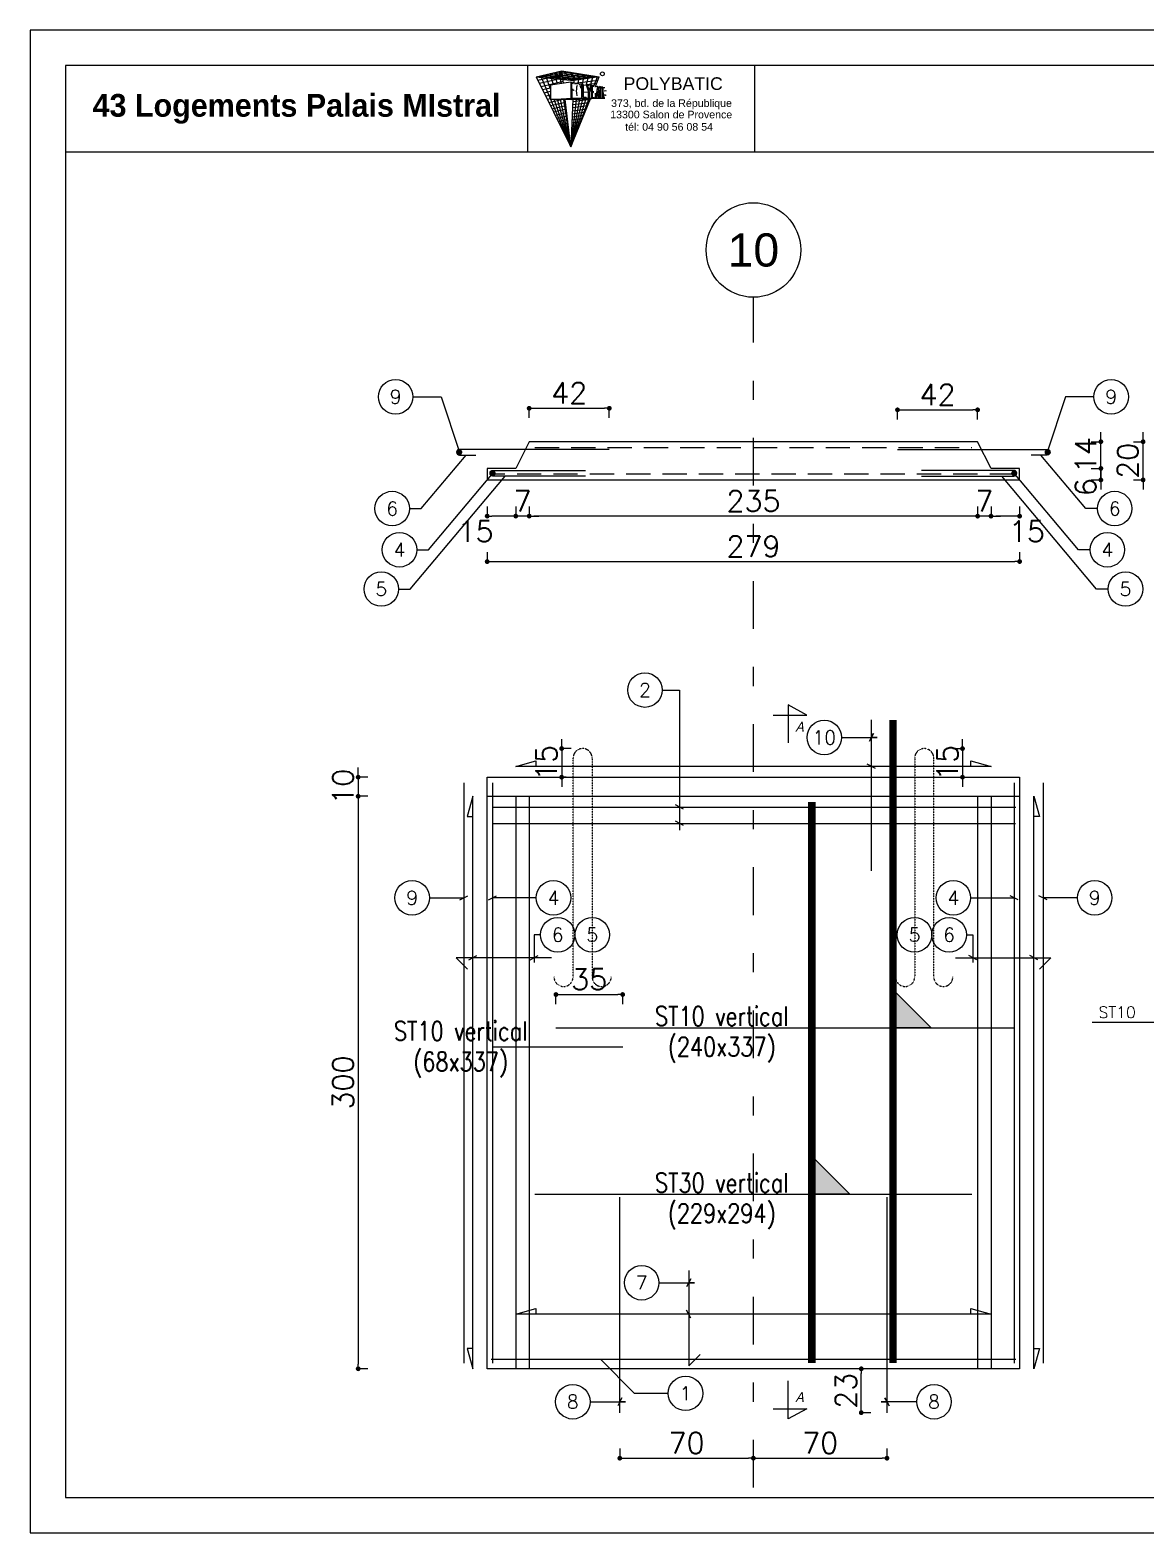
# Model space of a CAD drawing. Header units: millimetres. Extents: x -21776 to 63757, y -7870 to 8483.
# Drawn here: x 7607 to 8191, y -5309 to -4522 of the extents above; entities that cross this region are included whole.
import ezdxf
from ezdxf.enums import TextEntityAlignment as Align

# ---------------------------------------------------------------- set-up
doc = ezdxf.new("R2010")
doc.units = ezdxf.units.MM
doc.header["$PDMODE"] = 34
for name, pattern in [('CACHE', [9.525, 6.35, -3.175]), ('CACHEX2', [19.05, 12.7, -6.35]), ('CONTINUE', [0]), ('GrFeatureAxis', [0.85, 0.25, -0.2, 0.1, -0.2, 0.1]), ('HIDDEN2', [0.1875, 0.125, -0.0625])]:
    doc.linetypes.add(name, pattern=pattern)
for name, color, linetype in [('1', 7, 'Continuous'), ('COTATION', 1, 'Continuous'), ('GO-CARTOUCHE', 7, 'Continuous'), ('GO-COTATION', 1, 'Continuous'), ('GO-TEXTE', 9, 'Continuous'), ('GO-TEXTE-ACIER', 3, 'Continuous'), ('Grid', 7, 'Continuous'), ('préfa v', 2, 'Continuous'), ('STR_barbacan', 160, 'Continuous'), ('STR_TS', 22, 'Continuous'), ('STR_TS_TXT', 7, 'Continuous'), ('STR_TXT', 102, 'Continuous'), ('STR_VOI-POT', 6, 'Continuous')]:
    doc.layers.add(name, color=color, linetype=linetype)
doc.styles.add('FIN', font='romans.shx')
doc.styles.add('GrGrid', font='ARIAL.TTF', dxfattribs={"height": 0.17})
doc.styles.add('Lucida', font='')
doc.styles.get("Standard").update_dxf_attribs({"font": 'romans.shx'})
doc.styles.add('TEXTE', font='romans.shx')
doc.styles.add('TEXTE TS', font='romans.shx', dxfattribs={"width": 0.7, "oblique": 15})
doc.styles.add('TEXTEBA', font='ARIAL.TTF')
doc.styles.get('Lucida').set_extended_font_data('Lucida Sans', italic=True)
doc.dimstyles.new('COUPE-20', dxfattribs={"dimscale": 0.5, "dimtxt": 22, "dimasz": 5, "dimexe": 0.05, "dimexo": 0, "dimgap": 5, "dimtad": 1, "dimdsep": 46, "dimtxsty": 'Standard', "dimblk1": 'DOT', "dimblk2": 'DOT', "dimsah": 1, "dimcen": 0, "dimdle": 150, "dimclrd": 1, "dimclre": 1, "dimclrt": 7, "dimadec": 0, "dimazin": 0, "dimtfac": 1, "dimtix": 1, "dimtmove": 2, "dimatfit": 3, "dimldrblk": 'DOT', "dimfxl": 0, "dimtvp": 1, "dimtolj": 1, "dimtzin": 0, "dimarcsym": 0})

# ---------------------------------------------------------------- blocks, each defined once
blk = doc.blocks.new('_DOT')
at = {"color": 0, "linetype": 'ByBlock'}
blk.add_line((-0.5, 0), (-1, 0), dxfattribs=at)
at = {"color": 0, "linetype": 'ByBlock', "const_width": 0.5}
blk.add_lwpolyline([(-0.25, 0, 1), (0.25, 0, 1)], format="xyb", close=True, dxfattribs=at)
blk = doc.blocks.new('*D1440')
at = {"layer": 'DEFPOINTS', "color": 0}
for p in [(8125.19, -4751.26), (8167.76, -4751.26), (8125.19, -4757.26)]:
    blk.add_point(p, dxfattribs=at)
at = {"layer": 'préfa v', "color": 1, "lineweight": -2}
for p, q in [((8167.76, -4748.76), (8167.76, -4746.26)), ((8162.76, -4751.26), (8167.78, -4751.26)), ((8167.76, -4757.26), (8167.76, -4751.26)), ((8162.76, -4757.26), (8167.78, -4757.26)), ((8167.76, -4759.76), (8167.76, -4762.26))]:
    blk.add_line(p, q, dxfattribs=at)
at = {"layer": 'préfa v', "color": 1, "lineweight": -2, "xscale": 2.5, "yscale": 2.5, "zscale": 2.5}
for p, rotation in [((8167.76, -4751.26), 270), ((8167.76, -4757.26), 90)]:
    blk.add_blockref('_DOT', p, dxfattribs=dict(at, rotation=rotation))
at = {"layer": 'préfa v', "color": 7, "insert": (8159.76, -4761.11), "char_height": 11, "attachment_point": 5, "rotation": 90}
blk.add_mtext('\\A1;6', dxfattribs=at)
blk = doc.blocks.new('*D1441')
at = {"layer": 'DEFPOINTS', "color": 0}
for p in [(8103.19, -4737.26), (8167.76, -4737.26), (8125.19, -4751.26)]:
    blk.add_point(p, dxfattribs=at)
at = {"layer": 'préfa v', "color": 1, "lineweight": -2}
for p, q in [((8167.76, -4734.76), (8167.76, -4732.26)), ((8162.76, -4737.26), (8167.78, -4737.26)), ((8167.76, -4751.26), (8167.76, -4737.26)), ((8162.76, -4751.26), (8167.78, -4751.26)), ((8167.76, -4753.76), (8167.76, -4756.26))]:
    blk.add_line(p, q, dxfattribs=at)
at = {"layer": 'préfa v', "color": 1, "lineweight": -2, "xscale": 2.5, "yscale": 2.5, "zscale": 2.5}
for p, rotation in [((8167.76, -4737.26), 270), ((8167.76, -4751.26), 90)]:
    blk.add_blockref('_DOT', p, dxfattribs=dict(at, rotation=rotation))
at = {"layer": 'préfa v', "color": 7, "insert": (8159.76, -4744.26), "char_height": 11, "attachment_point": 5, "rotation": 90}
blk.add_mtext('\\A1;14', dxfattribs=at)
blk = doc.blocks.new('*D1442')
at = {"layer": 'DEFPOINTS', "color": 0}
for p in [(8110.19, -4751.26), (8125.19, -4757.26), (8110.19, -4776.24)]:
    blk.add_point(p, dxfattribs=at)
at = {"layer": 'préfa v', "color": 1, "lineweight": -2}
for p, q in [((8110.19, -4771.24), (8110.19, -4776.27)), ((8125.19, -4771.24), (8125.19, -4776.27)), ((8122.69, -4776.24), (8112.69, -4776.24))]:
    blk.add_line(p, q, dxfattribs=at)
at = {"layer": 'préfa v', "color": 1, "lineweight": -2, "xscale": 2.5, "yscale": 2.5, "zscale": 2.5, "rotation": 180}
blk.add_blockref('_DOT', (8110.19, -4776.24), dxfattribs=at)
at = {"layer": 'préfa v', "color": 1, "lineweight": -2, "xscale": 2.5, "yscale": 2.5, "zscale": 2.5}
blk.add_blockref('_DOT', (8125.19, -4776.24), dxfattribs=at)
at = {"layer": 'préfa v', "color": 7, "insert": (8128.97, -4784.24), "char_height": 11, "attachment_point": 5}
blk.add_mtext('\\A1;15', dxfattribs=at)
blk = doc.blocks.new('*D1443')
at = {"layer": 'DEFPOINTS', "color": 0}
for p in [(8103.19, -4737.26), (8110.19, -4751.26), (8103.19, -4776.24)]:
    blk.add_point(p, dxfattribs=at)
at = {"layer": 'préfa v', "color": 1, "lineweight": -2}
for p, q in [((8103.19, -4771.24), (8103.19, -4776.27)), ((8110.19, -4771.24), (8110.19, -4776.27)), ((8100.69, -4776.24), (8098.19, -4776.24)), ((8110.19, -4776.24), (8103.19, -4776.24)), ((8112.69, -4776.24), (8115.19, -4776.24))]:
    blk.add_line(p, q, dxfattribs=at)
at = {"layer": 'préfa v', "color": 1, "lineweight": -2, "xscale": 2.5, "yscale": 2.5, "zscale": 2.5}
blk.add_blockref('_DOT', (8103.19, -4776.24), dxfattribs=at)
at = {"layer": 'préfa v', "color": 1, "lineweight": -2, "xscale": 2.5, "yscale": 2.5, "zscale": 2.5, "rotation": 180}
blk.add_blockref('_DOT', (8110.19, -4776.24), dxfattribs=at)
at = {"layer": 'préfa v', "color": 7, "insert": (8106.69, -4768.24), "char_height": 11, "attachment_point": 5}
blk.add_mtext('\\A1;7', dxfattribs=at)
blk = doc.blocks.new('*D1444')
at = {"layer": 'DEFPOINTS', "color": 0}
for p in [(7868.19, -4737.26), (8103.19, -4737.26), (7868.19, -4776.24)]:
    blk.add_point(p, dxfattribs=at)
at = {"layer": 'préfa v', "color": 1, "lineweight": -2}
for p, q in [((7868.19, -4771.24), (7868.19, -4776.27)), ((8103.19, -4771.24), (8103.19, -4776.27)), ((8100.69, -4776.24), (7870.69, -4776.24))]:
    blk.add_line(p, q, dxfattribs=at)
at = {"layer": 'préfa v', "color": 1, "lineweight": -2, "xscale": 2.5, "yscale": 2.5, "zscale": 2.5, "rotation": 180}
blk.add_blockref('_DOT', (7868.19, -4776.24), dxfattribs=at)
at = {"layer": 'préfa v', "color": 1, "lineweight": -2, "xscale": 2.5, "yscale": 2.5, "zscale": 2.5}
blk.add_blockref('_DOT', (8103.19, -4776.24), dxfattribs=at)
at = {"layer": 'préfa v', "color": 7, "insert": (7985.69, -4768.24), "char_height": 11, "attachment_point": 5}
blk.add_mtext('\\A1;235', dxfattribs=at)
blk = doc.blocks.new('*D1445')
at = {"layer": 'DEFPOINTS', "color": 0}
for p in [(7868.19, -4737.26), (7861.19, -4751.26), (7861.19, -4776.24)]:
    blk.add_point(p, dxfattribs=at)
at = {"layer": 'préfa v', "color": 1, "lineweight": -2}
for p, q in [((7861.19, -4771.24), (7861.19, -4776.27)), ((7868.19, -4771.24), (7868.19, -4776.27)), ((7858.69, -4776.24), (7856.19, -4776.24)), ((7868.19, -4776.24), (7861.19, -4776.24)), ((7870.69, -4776.24), (7873.19, -4776.24))]:
    blk.add_line(p, q, dxfattribs=at)
at = {"layer": 'préfa v', "color": 1, "lineweight": -2, "xscale": 2.5, "yscale": 2.5, "zscale": 2.5}
blk.add_blockref('_DOT', (7861.19, -4776.24), dxfattribs=at)
at = {"layer": 'préfa v', "color": 1, "lineweight": -2, "xscale": 2.5, "yscale": 2.5, "zscale": 2.5, "rotation": 180}
blk.add_blockref('_DOT', (7868.19, -4776.24), dxfattribs=at)
at = {"layer": 'préfa v', "color": 7, "insert": (7864.69, -4768.24), "char_height": 11, "attachment_point": 5}
blk.add_mtext('\\A1;7', dxfattribs=at)
blk = doc.blocks.new('*D1446')
at = {"layer": 'DEFPOINTS', "color": 0}
for p in [(7846.19, -4751.26), (7861.19, -4751.26), (7846.19, -4776.24)]:
    blk.add_point(p, dxfattribs=at)
at = {"layer": 'préfa v', "color": 1, "lineweight": -2}
for p, q in [((7846.19, -4771.24), (7846.19, -4776.27)), ((7861.19, -4771.24), (7861.19, -4776.27)), ((7858.69, -4776.24), (7848.69, -4776.24))]:
    blk.add_line(p, q, dxfattribs=at)
at = {"layer": 'préfa v', "color": 1, "lineweight": -2, "xscale": 2.5, "yscale": 2.5, "zscale": 2.5, "rotation": 180}
blk.add_blockref('_DOT', (7846.19, -4776.24), dxfattribs=at)
at = {"layer": 'préfa v', "color": 1, "lineweight": -2, "xscale": 2.5, "yscale": 2.5, "zscale": 2.5}
blk.add_blockref('_DOT', (7861.19, -4776.24), dxfattribs=at)
at = {"layer": 'préfa v', "color": 7, "insert": (7840.08, -4784.24), "char_height": 11, "attachment_point": 5}
blk.add_mtext('\\A1;15', dxfattribs=at)
blk = doc.blocks.new('*D1447')
at = {"layer": 'DEFPOINTS', "color": 0}
for p in [(7846.19, -4757.26), (8125.19, -4757.26), (8125.19, -4800.06)]:
    blk.add_point(p, dxfattribs=at)
at = {"layer": 'préfa v', "color": 1, "lineweight": -2}
for p, q in [((7846.19, -4795.06), (7846.19, -4800.08)), ((8125.19, -4795.06), (8125.19, -4800.08)), ((7848.69, -4800.06), (8122.69, -4800.06))]:
    blk.add_line(p, q, dxfattribs=at)
at = {"layer": 'préfa v', "color": 1, "lineweight": -2, "xscale": 2.5, "yscale": 2.5, "zscale": 2.5, "rotation": 180}
blk.add_blockref('_DOT', (7846.19, -4800.06), dxfattribs=at)
at = {"layer": 'préfa v', "color": 1, "lineweight": -2, "xscale": 2.5, "yscale": 2.5, "zscale": 2.5}
blk.add_blockref('_DOT', (8125.19, -4800.06), dxfattribs=at)
at = {"layer": 'préfa v', "color": 7, "insert": (7985.69, -4792.06), "char_height": 11, "attachment_point": 5}
blk.add_mtext('\\A1;279', dxfattribs=at)
blk = doc.blocks.new('*D1454')
at = {"layer": 'DEFPOINTS', "color": 0}
for p in [(7927.65, -4913.03), (7778.59, -4923.03), (7927.65, -4923.03)]:
    blk.add_point(p, dxfattribs=at)
at = {"layer": 'STR_VOI-POT', "color": 1, "lineweight": -2}
for p, q in [((7783.59, -4913.03), (7778.57, -4913.03)), ((7778.59, -4910.53), (7778.59, -4908.03)), ((7778.59, -4913.03), (7778.59, -4923.03)), ((7783.59, -4923.03), (7778.57, -4923.03)), ((7778.59, -4925.53), (7778.59, -4928.03))]:
    blk.add_line(p, q, dxfattribs=at)
at = {"layer": 'STR_VOI-POT', "color": 1, "lineweight": -2, "xscale": 2.5, "yscale": 2.5, "zscale": 2.5}
for p, rotation in [((7778.59, -4913.03), 270), ((7778.59, -4923.03), 90)]:
    blk.add_blockref('_DOT', p, dxfattribs=dict(at, rotation=rotation))
at = {"layer": 'STR_VOI-POT', "color": 7, "insert": (7770.59, -4918.03), "char_height": 11, "attachment_point": 5, "rotation": 90}
blk.add_mtext('\\A1;10', dxfattribs=at)
blk = doc.blocks.new('*D1455')
at = {"layer": 'DEFPOINTS', "color": 0}
for p in [(7927.65, -4923.03), (7778.59, -5223.03), (7846.19, -5223.03)]:
    blk.add_point(p, dxfattribs=at)
at = {"layer": 'STR_VOI-POT', "color": 1, "lineweight": -2}
for p, q in [((7783.59, -4923.03), (7778.57, -4923.03)), ((7778.59, -4925.53), (7778.59, -5220.53)), ((7783.59, -5223.03), (7778.57, -5223.03))]:
    blk.add_line(p, q, dxfattribs=at)
at = {"layer": 'STR_VOI-POT', "color": 1, "lineweight": -2, "xscale": 2.5, "yscale": 2.5, "zscale": 2.5}
for p, rotation in [((7778.59, -4923.03), 90), ((7778.59, -5223.03), 270)]:
    blk.add_blockref('_DOT', p, dxfattribs=dict(at, rotation=rotation))
at = {"layer": 'STR_VOI-POT', "color": 7, "insert": (7770.59, -5073.03), "char_height": 11, "attachment_point": 5, "rotation": 90}
blk.add_mtext('\\A1;300', dxfattribs=at)
blk = doc.blocks.new('*D1456')
at = {"layer": 'DEFPOINTS', "color": 0}
for p in [(8103.19, -4737.26), (8189.89, -4737.26), (8125.19, -4757.26)]:
    blk.add_point(p, dxfattribs=at)
at = {"layer": 'STR_VOI-POT', "color": 1, "lineweight": -2}
for p, q in [((8189.89, -4734.76), (8189.89, -4732.26)), ((8184.89, -4737.26), (8189.91, -4737.26)), ((8189.89, -4757.26), (8189.89, -4737.26)), ((8184.89, -4757.26), (8189.91, -4757.26)), ((8189.89, -4759.76), (8189.89, -4762.26))]:
    blk.add_line(p, q, dxfattribs=at)
at = {"layer": 'STR_VOI-POT', "color": 1, "lineweight": -2, "xscale": 2.5, "yscale": 2.5, "zscale": 2.5}
for p, rotation in [((8189.89, -4737.26), 270), ((8189.89, -4757.26), 90)]:
    blk.add_blockref('_DOT', p, dxfattribs=dict(at, rotation=rotation))
at = {"layer": 'STR_VOI-POT', "color": 7, "insert": (8181.89, -4747.26), "char_height": 11, "attachment_point": 5, "rotation": 90}
blk.add_mtext('\\A1;20', dxfattribs=at)
blk = doc.blocks.new('mrega')
at = {"layer": 'STR_TS_TXT', "style": 'TEXTE TS', "width": 0.8}
for tag, p in [('ST10', (14.48, 0)), ('DIM', (14.48, -16)), ('NOTE', (14.48, -32))]:
    blk.add_attdef(tag, text='', height=10, dxfattribs=at).set_placement(p, align=Align.CENTER)
blk = doc.blocks.new('A$C6F247267')
blk.add_hatch(color=256).paths.add_polyline_path([(0, -0.2), (-0.2, 0), (0, 0)])
blk.add_lwpolyline([(-0.2, 0), (0, 0), (0, -0.2), (-0.2, 0)])
blk = doc.blocks.new('*D1458')
at = {"layer": 'DEFPOINTS', "color": 0}
for p in [(7917.19, -5026.92), (7882.19, -5044.29), (7917.19, -5054.29)]:
    blk.add_point(p, dxfattribs=at)
at = {"layer": 'STR_VOI-POT', "color": 1, "lineweight": -2}
for p, q in [((7882.19, -5031.92), (7882.19, -5026.9)), ((7884.69, -5026.92), (7914.69, -5026.92)), ((7917.19, -5031.92), (7917.19, -5026.9))]:
    blk.add_line(p, q, dxfattribs=at)
at = {"layer": 'STR_VOI-POT', "color": 1, "lineweight": -2, "xscale": 2.5, "yscale": 2.5, "zscale": 2.5, "rotation": 180}
blk.add_blockref('_DOT', (7882.19, -5026.92), dxfattribs=at)
at = {"layer": 'STR_VOI-POT', "color": 1, "lineweight": -2, "xscale": 2.5, "yscale": 2.5, "zscale": 2.5}
blk.add_blockref('_DOT', (7917.19, -5026.92), dxfattribs=at)
at = {"layer": 'STR_VOI-POT', "color": 7, "insert": (7899.69, -5018.92), "char_height": 11, "attachment_point": 5}
blk.add_mtext('\\A1;35', dxfattribs=at)
blk = doc.blocks.new('*D1459')
at = {"layer": 'DEFPOINTS', "color": 0}
for p in [(8103.19, -4720.54), (8103.19, -4737.26), (8061.19, -4741.26)]:
    blk.add_point(p, dxfattribs=at)
at = {"layer": 'STR_VOI-POT', "color": 1, "lineweight": -2}
for p, q in [((8061.19, -4725.54), (8061.19, -4720.51)), ((8063.69, -4720.54), (8100.69, -4720.54)), ((8103.19, -4725.54), (8103.19, -4720.51))]:
    blk.add_line(p, q, dxfattribs=at)
at = {"layer": 'STR_VOI-POT', "color": 1, "lineweight": -2, "xscale": 2.5, "yscale": 2.5, "zscale": 2.5, "rotation": 180}
blk.add_blockref('_DOT', (8061.19, -4720.54), dxfattribs=at)
at = {"layer": 'STR_VOI-POT', "color": 1, "lineweight": -2, "xscale": 2.5, "yscale": 2.5, "zscale": 2.5}
blk.add_blockref('_DOT', (8103.19, -4720.54), dxfattribs=at)
at = {"layer": 'STR_VOI-POT', "color": 7, "insert": (8082.19, -4712.54), "char_height": 11, "attachment_point": 5}
blk.add_mtext('\\A1;42', dxfattribs=at)
blk = doc.blocks.new('*D1460')
at = {"layer": 'DEFPOINTS', "color": 0}
for p in [(7915.69, -5246.03), (7985.69, -5269.87), (7985.69, -5285.27)]:
    blk.add_point(p, dxfattribs=at)
at = {"layer": 'GO-COTATION', "color": 1, "lineweight": -2}
for p, q in [((7915.69, -5264.87), (7915.69, -5269.9)), ((7918.19, -5269.87), (7983.19, -5269.87)), ((7985.69, -5274.87), (7985.69, -5269.85))]:
    blk.add_line(p, q, dxfattribs=at)
at = {"layer": 'GO-COTATION', "color": 1, "lineweight": -2, "xscale": 2.5, "yscale": 2.5, "zscale": 2.5, "rotation": 180}
blk.add_blockref('_DOT', (7915.69, -5269.87), dxfattribs=at)
at = {"layer": 'GO-COTATION', "color": 1, "lineweight": -2, "xscale": 2.5, "yscale": 2.5, "zscale": 2.5}
blk.add_blockref('_DOT', (7985.69, -5269.87), dxfattribs=at)
at = {"layer": 'GO-COTATION', "color": 7, "insert": (7950.69, -5261.87), "char_height": 11, "attachment_point": 5}
blk.add_mtext('\\A1;70', dxfattribs=at)
blk = doc.blocks.new('*D1461')
at = {"layer": 'DEFPOINTS', "color": 0}
for p in [(8055.69, -5246.03), (8055.69, -5269.87), (7985.69, -5285.27)]:
    blk.add_point(p, dxfattribs=at)
at = {"layer": 'GO-COTATION', "color": 1, "lineweight": -2}
for p, q in [((8055.69, -5264.87), (8055.69, -5269.9)), ((7985.69, -5274.87), (7985.69, -5269.85)), ((7988.19, -5269.87), (8053.19, -5269.87))]:
    blk.add_line(p, q, dxfattribs=at)
at = {"layer": 'GO-COTATION', "color": 1, "lineweight": -2, "xscale": 2.5, "yscale": 2.5, "zscale": 2.5, "rotation": 180}
blk.add_blockref('_DOT', (7985.69, -5269.87), dxfattribs=at)
at = {"layer": 'GO-COTATION', "color": 1, "lineweight": -2, "xscale": 2.5, "yscale": 2.5, "zscale": 2.5}
blk.add_blockref('_DOT', (8055.69, -5269.87), dxfattribs=at)
at = {"layer": 'GO-COTATION', "color": 7, "insert": (8020.69, -5261.87), "char_height": 11, "attachment_point": 5}
blk.add_mtext('\\A1;70', dxfattribs=at)
blk = doc.blocks.new('*D1462')
at = {"layer": 'DEFPOINTS', "color": 0}
for p in [(8075.19, -4898.03), (8083.9, -4913.03), (8095.25, -4913.03)]:
    blk.add_point(p, dxfattribs=at)
at = {"layer": 'GO-COTATION', "color": 1, "lineweight": -2}
for p, q in [((8090.25, -4898.03), (8095.28, -4898.03)), ((8095.25, -4895.53), (8095.25, -4893.03)), ((8095.25, -4898.03), (8095.25, -4913.03)), ((8090.25, -4913.03), (8095.28, -4913.03)), ((8095.25, -4915.53), (8095.25, -4918.03))]:
    blk.add_line(p, q, dxfattribs=at)
at = {"layer": 'GO-COTATION', "color": 1, "lineweight": -2, "xscale": 2.5, "yscale": 2.5, "zscale": 2.5}
for p, rotation in [((8095.25, -4898.03), 270), ((8095.25, -4913.03), 90)]:
    blk.add_blockref('_DOT', p, dxfattribs=dict(at, rotation=rotation))
at = {"layer": 'GO-COTATION', "color": 7, "insert": (8087.25, -4905.53), "char_height": 11, "attachment_point": 5, "rotation": 90}
blk.add_mtext('\\A1;15', dxfattribs=at)
blk = doc.blocks.new('*D1463')
at = {"layer": 'DEFPOINTS', "color": 0}
for p in [(7896.19, -4898.03), (7885.22, -4913.03), (7887.49, -4913.03)]:
    blk.add_point(p, dxfattribs=at)
at = {"layer": 'GO-COTATION', "color": 1, "lineweight": -2}
for p, q in [((7890.22, -4898.03), (7885.2, -4898.03)), ((7885.22, -4895.53), (7885.22, -4893.03)), ((7885.22, -4898.03), (7885.22, -4913.03)), ((7887.49, -4913.03), (7885.2, -4913.03)), ((7885.22, -4915.53), (7885.22, -4918.03))]:
    blk.add_line(p, q, dxfattribs=at)
at = {"layer": 'GO-COTATION', "color": 1, "lineweight": -2, "xscale": 2.5, "yscale": 2.5, "zscale": 2.5}
for p, rotation in [((7885.22, -4898.03), 270), ((7885.22, -4913.03), 90)]:
    blk.add_blockref('_DOT', p, dxfattribs=dict(at, rotation=rotation))
at = {"layer": 'GO-COTATION', "color": 7, "insert": (7877.22, -4905.53), "char_height": 11, "attachment_point": 5, "rotation": 90}
blk.add_mtext('\\A1;15', dxfattribs=at)
blk = doc.blocks.new('*D1466')
at = {"layer": 'DEFPOINTS', "color": 0}
for p in [(7910.19, -4719.74), (7868.19, -4737.26), (7910.19, -4741.26)]:
    blk.add_point(p, dxfattribs=at)
at = {"layer": 'préfa v', "color": 1, "lineweight": -2}
for p, q in [((7868.19, -4724.74), (7868.19, -4719.71)), ((7870.69, -4719.74), (7907.69, -4719.74)), ((7910.19, -4724.74), (7910.19, -4719.71))]:
    blk.add_line(p, q, dxfattribs=at)
at = {"layer": 'préfa v', "color": 1, "lineweight": -2, "xscale": 2.5, "yscale": 2.5, "zscale": 2.5, "rotation": 180}
blk.add_blockref('_DOT', (7868.19, -4719.74), dxfattribs=at)
at = {"layer": 'préfa v', "color": 1, "lineweight": -2, "xscale": 2.5, "yscale": 2.5, "zscale": 2.5}
blk.add_blockref('_DOT', (7910.19, -4719.74), dxfattribs=at)
at = {"layer": 'préfa v', "color": 7, "insert": (7889.19, -4711.74), "char_height": 11, "attachment_point": 5}
blk.add_mtext('\\A1;42', dxfattribs=at)
blk = doc.blocks.new('*D2273')
at = {"layer": 'DEFPOINTS', "color": 0}
for p in [(8042.2, -5223.03), (8125.19, -5223.03), (8055.69, -5246.03)]:
    blk.add_point(p, dxfattribs=at)
at = {"layer": 'STR_barbacan', "color": 1, "lineweight": -2}
for p, q in [((8047.2, -5223.03), (8042.18, -5223.03)), ((8042.2, -5243.53), (8042.2, -5225.53)), ((8047.2, -5246.03), (8042.18, -5246.03))]:
    blk.add_line(p, q, dxfattribs=at)
at = {"layer": 'STR_barbacan', "color": 1, "lineweight": -2, "xscale": 2.5, "yscale": 2.5, "zscale": 2.5}
for p, rotation in [((8042.2, -5223.03), 90), ((8042.2, -5246.03), 270)]:
    blk.add_blockref('_DOT', p, dxfattribs=dict(at, rotation=rotation))
at = {"layer": 'STR_barbacan', "color": 7, "insert": (8034.2, -5234.53), "char_height": 11, "attachment_point": 5, "rotation": 90}
blk.add_mtext('\\A1;23', dxfattribs=at)

msp = doc.modelspace()

# ---------------------------------------------------------------- linework, layer by layer
at = {"layer": '1', "color": 252, "linetype": 'HIDDEN2', "ltscale": 0.05}
for points in [[(7881.20003, -5017.71649, 1), (7891.19603, -5017.71649), (7891.19603, -4913.02724), (7891.19603, -4903.02524, -1), (7901.19203, -4903.02524), (7901.19203, -4913.02724), (7901.19203, -5017.71649, 1), (7911.18803, -5017.71649)], [(8090.18803, -5017.71649, -1), (8080.19203, -5017.71649), (8080.19203, -4913.02724), (8080.19203, -4903.02524, 1), (8070.19603, -4903.02524), (8070.19603, -4913.02724), (8070.19603, -5017.71649, -1), (8060.20003, -5017.71649)]]:
    msp.add_lwpolyline(points, format="xyb", dxfattribs=at)
at = {"layer": 'COTATION'}
for points in [[(7805.45136, -4772.2945), (7811.59346, -4772.2945), (7835.14307, -4744.26035)], [(8165.93669, -4772.2945), (8159.79459, -4772.2945), (8136.24498, -4744.26035)], [(7799.76396, -4814.42617), (7805.90606, -4814.42617), (7855.6073, -4755.26035)], [(7809.29218, -4793.84992), (7815.43428, -4793.84992), (7849.45162, -4753.35469)], [(8171.62409, -4814.42617), (8165.48199, -4814.42617), (8115.78075, -4755.26035)], [(8162.09587, -4793.84992), (8155.95377, -4793.84992), (8121.93644, -4753.35469)], [(8031.89225, -4892.22156), (8050.48127, -4892.22156), (8047.48127, -4892.22156), (8048.60259, -4890.10024), (8046.35995, -4894.34288)], [(8099.63638, -4907.40508), (8099.63638, -4904.40508), (8110.19403, -4907.40508), (7861.19403, -4907.40508), (7871.75167, -4904.40508), (7871.75167, -4907.40508)], [(8049.60259, -4908.5264), (8045.35995, -4906.28376)], [(7838.70343, -5212.46959), (7835.70343, -5212.46959), (7838.70343, -5223.02724), (7838.70343, -4923.02724), (7835.70343, -4933.58489), (7838.70343, -4933.58489)], [(7949.05824, -4929.82063), (7944.8156, -4927.57799)], [(8132.68462, -5212.46959), (8135.68462, -5212.46959), (8132.68462, -5223.02724), (8132.68462, -4923.02724), (8135.68462, -4933.58489), (8132.68462, -4933.58489)], [(7949.05824, -4938.38679), (7944.8156, -4936.14415)], [(7815.922, -4976.24336), (7833.94718, -4976.24336)], [(7831.82586, -4977.36468), (7836.0685, -4975.12204)], [(7846.89136, -4977.36468), (7851.134, -4975.12204)], [(7871.87856, -4976.24336), (7849.01268, -4976.24336)], [(8099.50949, -4976.24336), (8122.37537, -4976.24336)], [(8124.49669, -4977.36468), (8120.25405, -4975.12204)], [(8139.5622, -4977.36468), (8135.31956, -4975.12204)], [(8155.46605, -4976.24336), (8137.44088, -4976.24336)], [(7874.08825, -4995.61785), (7870.76884, -4995.61785), (7870.76884, -5010.10501)], [(8097.2998, -4995.61785), (8100.61921, -4995.61785), (8100.61921, -5010.10501)], [(7836.58211, -5008.77651), (7840.82475, -5006.53387)], [(7868.64752, -5008.77651), (7872.89016, -5006.53387)], [(8102.74053, -5008.77651), (8098.49789, -5006.53387)], [(8134.80595, -5008.77651), (8130.5633, -5006.53387)], [(8163.18687, -5041.48575), (8202.61645, -5041.48575), (8199.61645, -5041.48575), (8200.73777, -5039.36442), (8198.49513, -5043.60707)], [(7936.22015, -5177.93751), (7954.80917, -5177.93751), (7951.80917, -5177.93751), (7952.93049, -5175.81619), (7950.68785, -5180.05883)], [(8099.63638, -5194.4673), (8099.63638, -5191.46731), (8110.19403, -5194.4673), (7861.19403, -5194.4673), (7871.75167, -5191.46731), (7871.75167, -5194.4673)], [(7952.93049, -5196.58862), (7950.68785, -5192.34598)], [(7941.08271, -5235.88967), (7923.37199, -5235.88967), (7905.50957, -5218.02724)], [(7900.10501, -5240.29344), (7918.69403, -5240.29344), (7915.69403, -5240.29344), (7916.81535, -5238.17212), (7914.57271, -5242.41476)], [(8071.28304, -5240.29344), (8052.69403, -5240.29344), (8055.69403, -5240.29344), (8054.57271, -5238.17212), (8056.81535, -5242.41476)]]:
    msp.add_lwpolyline(points, dxfattribs=at)
at = {"layer": 'GO-CARTOUCHE', "color": 9, "linetype": 'CONTINUE'}
for p, q in [((7871.93978, -4546.06632), (7885.33295, -4542.95163)), ((7873.44918, -4546.21007), (7886.84212, -4543.19118)), ((7876.46799, -4546.49758), (7889.86047, -4543.67029)), ((7882.95258, -4549.89959), (7881.64773, -4543.80866)), ((7881.64773, -4543.80866), (7901.30044, -4546.57633)), ((7885.0263, -4549.59463), (7884.07471, -4543.24425)), ((7884.07471, -4543.24425), (7903.73496, -4546.23663)), ((7886.09304, -4549.43776), (7885.33295, -4542.95163)), ((7885.33295, -4542.95163), (7904.95549, -4546.06632)), ((7871.93978, -4546.06632), (7891.56233, -4547.93514)), ((7871.93978, -4546.06632), (7890.00498, -4582.81966)), ((7872.76086, -4547.73678), (7885.54531, -4544.76382)), ((7873.58193, -4549.40723), (7885.75768, -4546.576)), ((7879.41504, -4557.54868), (7874.36677, -4545.50191)), ((7874.36677, -4545.50191), (7893.99686, -4547.59543)), ((7874.403, -4551.07769), (7885.97005, -4548.38819)), ((7879.41504, -4552.45382), (7876.79376, -4544.93749)), ((7876.79376, -4544.93749), (7896.43138, -4547.25573)), ((7879.22074, -4544.37308), (7898.86591, -4546.91603)), ((7880.85735, -4550.20771), (7879.22074, -4544.37308)), ((7890.00498, -4548.86247), (7879.41504, -4550.41982)), ((7879.41504, -4550.41982), (7879.41504, -4557.89507)), ((7879.48679, -4546.78508), (7892.87881, -4544.14939)), ((7882.50559, -4547.07259), (7895.89716, -4544.62849)), ((7885.52439, -4547.36009), (7898.91551, -4545.10759)), ((7888.54319, -4547.6476), (7901.93385, -4545.5867)), ((7891.74821, -4549.13501), (7890.00498, -4548.86247)), ((7890.00498, -4548.86247), (7890.00498, -4557.87744)), ((7890.0526, -4547.79135), (7903.44302, -4545.82625)), ((7890.62792, -4552.49082), (7890.62792, -4549.59037)), ((7891.42012, -4549.71422), (7890.62792, -4549.59037)), ((7891.56233, -4547.93514), (7891.51042, -4549.09783)), ((7904.95549, -4546.06632), (7891.56233, -4547.93514)), ((7891.99696, -4549.45027), (7904.27597, -4547.73681)), ((7892.19623, -4549.79362), (7894.16258, -4549.50762)), ((7893.05029, -4551.41547), (7892.91181, -4552.46537)), ((7893.27752, -4550.57838), (7893.05029, -4551.41547)), ((7893.99686, -4547.59543), (7893.77404, -4549.56159)), ((7894.91674, -4550.28162), (7894.55422, -4549.69815)), ((7895.8606, -4549.77795), (7894.70902, -4549.9473)), ((7895.16113, -4550.98011), (7894.91674, -4550.28162)), ((7895.34855, -4551.98885), (7895.16113, -4550.98011)), ((7895.8606, -4557.27213), (7895.8606, -4549.7711)), ((7896.48354, -4549.87534), (7895.8606, -4549.77795)), ((7896.43138, -4547.25573), (7895.89085, -4549.78268)), ((7896.48354, -4556.6492), (7896.48354, -4549.87534)), ((7896.48354, -4550.39212), (7898.04456, -4550.17735)), ((7896.48354, -4550.39212), (7896.48403, -4556.6492)), ((7898.02348, -4550.1161), (7899.31415, -4553.86628)), ((7898.58049, -4550.20318), (7898.02348, -4550.1161)), ((7898.04456, -4550.17735), (7899.31415, -4553.86628)), ((7898.86591, -4546.91603), (7898.07419, -4550.12402)), ((7898.25644, -4550.15252), (7903.59645, -4549.40729)), ((7898.58049, -4550.20318), (7899.60852, -4553.19023)), ((7900.33376, -4550.47729), (7898.75475, -4550.7095)), ((7900.33376, -4550.47729), (7899.60852, -4553.19023)), ((7900.82892, -4550.5547), (7899.93709, -4553.8908)), ((7899.94041, -4553.8784), (7900.81057, -4550.62331)), ((7901.30044, -4546.57633), (7900.07272, -4550.51568)), ((7900.82892, -4550.5547), (7900.33376, -4550.47729)), ((7900.81057, -4550.62331), (7900.99609, -4550.59553)), ((7900.99609, -4550.58084), (7900.8148, -4550.6075)), ((7900.99609, -4557.27213), (7900.99609, -4550.58084)), ((7902.20257, -4550.76946), (7900.99609, -4550.58084)), ((7902.13521, -4551.20028), (7901.43214, -4551.09036)), ((7901.43214, -4553.71445), (7901.43214, -4551.09036)), ((7903.73496, -4546.23663), (7902.0431, -4550.74453)), ((7902.61633, -4551.11973), (7902.91693, -4551.07778)), ((7903.92445, -4551.03866), (7902.66804, -4551.22343)), ((7902.86976, -4551.19376), (7904.95549, -4546.06632)), ((7903.92445, -4551.03866), (7903.6802, -4553.07391)), ((7904.23483, -4551.08719), (7903.92445, -4551.03866)), ((7904.23483, -4551.08719), (7904.98217, -4557.2662)), ((7904.2618, -4551.31018), (7904.98289, -4551.20414)), ((7904.31198, -4551.72505), (7904.98289, -4551.64549)), ((7904.32345, -4551.81992), (7905.3878, -4551.7088)), ((7904.98289, -4551.20414), (7904.98289, -4551.64549)), ((7906.22876, -4551.39892), (7904.98289, -4551.20414)), ((7904.98289, -4551.64549), (7905.3878, -4551.7088)), ((7905.3878, -4557.2662), (7905.3878, -4551.7088)), ((7906.22876, -4551.84027), (7906.22876, -4551.39892)), ((7906.38713, -4551.42368), (7906.22876, -4551.47452)), ((7906.38713, -4551.42368), (7906.38713, -4557.26789)), ((7906.82319, -4551.49185), (7906.38713, -4551.42368)), ((7906.82319, -4551.49185), (7906.82319, -4557.27213)), ((7906.82319, -4551.69655), (7907.81101, -4551.60465)), ((7875.22407, -4552.74815), (7879.41504, -4551.77376)), ((7876.04514, -4554.4186), (7879.41504, -4553.63518)), ((7876.86621, -4556.08906), (7879.41504, -4555.49657)), ((7877.68728, -4557.75951), (7879.41504, -4557.35793)), ((7878.50836, -4559.42997), (7885.11291, -4557.89507)), ((7879.32943, -4561.10042), (7887.24424, -4559.26129)), ((7879.41504, -4557.89507), (7890.62792, -4557.27213)), ((7890.50983, -4557.8766), (7879.41504, -4557.89507)), ((7890.00498, -4582.81966), (7879.5602, -4557.89507)), ((7890.00498, -4582.81966), (7881.31265, -4557.89507)), ((7890.00498, -4582.81966), (7883.01365, -4557.89507)), ((7890.00498, -4582.81966), (7884.66543, -4557.89507)), ((7890.00498, -4582.81966), (7886.2701, -4557.89507)), ((7890.00498, -4582.81966), (7887.08413, -4557.89507)), ((7890.00498, -4582.81966), (7900.28914, -4557.53777)), ((7899.48302, -4557.56578), (7890.00498, -4582.81966)), ((7897.85791, -4557.62224), (7890.00498, -4582.81966)), ((7896.20951, -4557.67951), (7890.00498, -4582.81966)), ((7894.53731, -4557.73761), (7890.00498, -4582.81966)), ((7892.84079, -4557.79655), (7890.00498, -4582.81966)), ((7891.11942, -4557.85635), (7890.00498, -4582.81966)), ((7890.50983, -4557.8766), (7893.64168, -4557.762)), ((7890.62792, -4552.49082), (7891.25509, -4552.53948)), ((7891.47981, -4553.18173), (7890.62792, -4553.11563)), ((7890.62792, -4553.11563), (7890.62792, -4557.27213)), ((7890.62792, -4557.27213), (7898.13423, -4557.27213)), ((7890.99602, -4560.62047), (7899.51934, -4559.43021)), ((7891.06681, -4559.0348), (7900.19886, -4557.75972)), ((7891.79387, -4552.87272), (7891.47981, -4553.18173)), ((7892.91181, -4552.46537), (7892.87333, -4553.31857)), ((7892.87333, -4553.31857), (7892.93292, -4554.61005)), ((7892.93292, -4554.61005), (7893.22073, -4556.07624)), ((7893.64168, -4557.762), (7894.20253, -4557.74148)), ((7894.24555, -4557.7399), (7900.99015, -4557.49311)), ((7895.85735, -4557.27305), (7901.0043, -4557.27213)), ((7896.48354, -4556.6492), (7898.13423, -4556.6492)), ((7896.48403, -4554.11475), (7899.31415, -4553.86628)), ((7896.48403, -4556.6492), (7898.13423, -4556.65427)), ((7898.13423, -4557.27213), (7898.13423, -4556.6492)), ((7898.13423, -4557.27213), (7899.31828, -4557.27213)), ((7899.31415, -4557.27213), (7899.31415, -4553.86628)), ((7899.31415, -4556.65427), (7899.31828, -4557.27213)), ((7899.31828, -4557.27213), (7899.93709, -4557.27213)), ((7899.93709, -4557.2645), (7899.94041, -4553.8784)), ((7899.93709, -4557.27213), (7899.93709, -4553.8908)), ((7900.98977, -4557.26619), (7906.38713, -4557.2662)), ((7900.99121, -4557.49307), (7907.83035, -4557.27483)), ((7900.99609, -4557.27213), (7902.31637, -4557.27213)), ((7901.43214, -4553.71445), (7902.00035, -4553.75853)), ((7901.43214, -4554.15182), (7901.96662, -4554.19328)), ((7901.43214, -4556.83608), (7901.43214, -4554.15182)), ((7901.43214, -4556.83608), (7902.18234, -4556.83608)), ((7902.55871, -4557.05924), (7902.30985, -4557.2662)), ((7902.30985, -4557.2662), (7903.16473, -4557.2662)), ((7902.73709, -4556.67452), (7902.55871, -4557.05924)), ((7902.69355, -4554.53315), (7902.77333, -4554.78554)), ((7902.83963, -4556.18057), (7902.73709, -4556.67452)), ((7902.77333, -4554.78554), (7902.85202, -4555.26651)), ((7902.87048, -4555.73487), (7902.83963, -4556.18057)), ((7902.85202, -4555.26651), (7902.87048, -4555.73487)), ((7903.23297, -4556.80051), (7903.17708, -4557.2662)), ((7903.29597, -4556.27558), (7903.23297, -4556.80051)), ((7903.34845, -4555.83826), (7903.29597, -4556.27558)), ((7903.39868, -4555.41965), (7903.34845, -4555.83826)), ((7903.44937, -4554.99731), (7903.39868, -4555.41965)), ((7903.47561, -4554.77865), (7903.44937, -4554.99731)), ((7903.49287, -4554.63487), (7903.47561, -4554.77865)), ((7903.50689, -4554.51805), (7903.49287, -4554.63487)), ((7903.53933, -4554.24772), (7903.50689, -4554.51805)), ((7903.60655, -4553.68759), (7903.53933, -4554.24772)), ((7903.6802, -4553.07391), (7903.60655, -4553.68759)), ((7903.86242, -4555.21511), (7903.61627, -4557.2662)), ((7903.86242, -4555.21511), (7904.29896, -4555.24897)), ((7903.91442, -4554.78177), (7904.0778, -4553.42042)), ((7903.91442, -4554.78177), (7904.24556, -4554.80746)), ((7904.0778, -4553.42042), (7904.24556, -4554.80746)), ((7904.29896, -4555.24897), (7904.54365, -4557.27213)), ((7905.82386, -4551.77697), (7906.22876, -4551.84027)), ((7905.82386, -4557.2662), (7905.82386, -4551.77697)), ((7905.82386, -4551.8757), (7906.22876, -4551.84027)), ((7905.82386, -4557.2662), (7906.38713, -4557.2662)), ((7906.38713, -4557.26789), (7906.82319, -4557.27213)), ((7906.96502, -4554.47383), (7906.9897, -4555.0936)), ((7906.9897, -4555.0936), (7907.04869, -4555.66122)), ((7907.04869, -4555.66122), (7907.13869, -4556.13854)), ((7907.13869, -4556.13854), (7907.2679, -4556.58078)), ((7907.2679, -4556.58078), (7907.47041, -4556.99355)), ((7908.18109, -4553.43977), (7907.44653, -4553.5081)), ((7907.47041, -4556.99355), (7907.70295, -4557.24871)), ((7908.16165, -4555.64961), (7907.49734, -4555.71141)), ((7908.16165, -4555.64961), (7908.60391, -4555.63342)), ((7908.62737, -4553.50954), (7908.18109, -4553.43977)), ((7880.1505, -4562.77088), (7887.4566, -4561.07348)), ((7880.97157, -4564.44134), (7887.66897, -4562.88566)), ((7881.79264, -4566.11179), (7887.88133, -4564.69784)), ((7882.61371, -4567.78225), (7888.0937, -4566.51003)), ((7890.71286, -4566.96313), (7896.80126, -4566.11215)), ((7890.78365, -4565.37747), (7897.48078, -4564.44167)), ((7890.85444, -4563.7918), (7898.1603, -4562.77118)), ((7890.92523, -4562.20613), (7898.83982, -4561.1007)), ((7883.43478, -4569.4527), (7888.30606, -4568.32221)), ((7884.25586, -4571.12316), (7888.51843, -4570.1344)), ((7885.07693, -4572.79361), (7888.7308, -4571.94658)), ((7890.42971, -4573.3058), (7894.08318, -4572.7941)), ((7890.5005, -4571.72013), (7894.7627, -4571.12361)), ((7890.57129, -4570.13447), (7895.44222, -4569.45313)), ((7890.64208, -4568.5488), (7896.12174, -4567.78264))]:
    msp.add_line(p, q, dxfattribs=at)
at = {"layer": 'GO-CARTOUCHE', "linetype": 'Continuous'}
for points in [[(8720.29337, -5309.04286), (8720.29337, -4521.54286), (7606.65702, -4521.54286), (7606.65702, -5309.04286)], [(8701.73462, -5290.48411), (8701.73462, -4540.10161), (7625.21577, -4540.10161), (7625.21577, -5290.48411)]]:
    msp.add_lwpolyline(points, close=True, dxfattribs=at)
at = {"layer": 'GO-CARTOUCHE', "color": 9, "linetype": 'CONTINUE'}
for centre in [(7906.54515, -4544.51691, 70.13956), (7906.54515, -4544.51691, 70.13956), (7906.54515, -4544.51691)]:
    msp.add_circle(centre, 0.9967, dxfattribs=at)
at = {"layer": 'GO-COTATION'}
for points in [[(7807.28246, -4713.73329), (7822.16367, -4713.73329), (7831.71001, -4742.78821)], [(8164.10559, -4713.73329), (8149.22438, -4713.73329), (8139.67804, -4742.78821)], [(7937.93866, -4867.3779), (7946.93692, -4867.3779), (7946.93692, -4940.83497)]]:
    msp.add_lwpolyline(points, dxfattribs=at)
at = {"layer": 'GO-TEXTE', "color": 7}
for points in [[(7867.39722, -4540.10161), (7867.39722, -4585.54823)], [(7986.30299, -4540.10161), (7986.30299, -4585.54823)], [(8701.73462, -4585.54823), (7625.21577, -4585.54823)]]:
    msp.add_lwpolyline(points, dxfattribs=at)
at = {"layer": 'GO-TEXTE', "flags": 128}
for points in [[(7996.01872, -4880.44747), (8013.66646, -4880.44747), (8003.98841, -4875.16741), (8003.98841, -4895.08889)], [(7996.01872, -5243.97744), (8013.66646, -5243.97744), (8003.98841, -5249.2575), (8003.98841, -5229.33602)]]:
    msp.add_lwpolyline(points, dxfattribs=at)
at = {"layer": 'GO-TEXTE-ACIER'}
for centre in [(7798.2257, -4713.73329), (8173.16235, -4713.73329), (7796.3946, -4772.2945), (8174.99346, -4772.2945), (7800.23542, -4793.84992), (8171.15263, -4793.84992), (7790.7072, -4814.42617), (8180.68085, -4814.42617), (7928.8819, -4867.3779), (8022.83549, -4892.22156), (7806.86524, -4976.24336), (7880.90626, -4976.24336), (8090.45273, -4976.24336), (8164.52281, -4976.24336), (7883.14501, -4995.61785), (7901.25854, -4995.61785), (8070.12951, -4995.61785), (8088.24304, -4995.61785), (7927.16339, -5177.93751), (7950.13947, -5235.88967), (7891.04825, -5240.29344), (8080.33981, -5240.29344)]:
    msp.add_circle(centre, 9.05676, dxfattribs=at)
at = {"layer": 'Grid', "color": 4, "linetype": 'GrFeatureAxis', "lineweight": 25, "ltscale": 100}
msp.add_line((7985.69403, -5285.26586), (7985.69403, -4661.55005), dxfattribs=at)
at = {"layer": 'Grid', "color": 1, "linetype": 'Continuous', "lineweight": 25, "ltscale": 100}
msp.add_ellipse((7985.69403, -4636.78061), major_axis=(-17.51464, 17.51464), ratio=1, start_param=3.926990817, end_param=10.210176124, dxfattribs=at)
at = {"layer": 'préfa v'}
msp.add_lwpolyline([(7868.19403, -4737.26035), (7861.19403, -4751.26035), (7846.19403, -4751.26035), (7846.19403, -4757.26035), (8125.19403, -4757.26035), (8125.19403, -4751.26035), (8110.19403, -4751.26035), (8103.19403, -4737.26035)], close=True, dxfattribs=at)
for points in [[(7846.19403, -4913.02724), (8125.19403, -4913.02724), (8125.19403, -5223.02724), (7846.19403, -5223.02724), (7846.19403, -4913.02724)], [(7846.19403, -4923.02724), (8125.19403, -4923.02724)], [(7861.19403, -4923.02724), (7861.19403, -5223.02724)], [(7868.19403, -4923.02724), (7868.19403, -5223.02724)], [(8103.19403, -4923.02724), (8103.19403, -5223.02724)], [(8110.19403, -4923.02724), (8110.19403, -5223.02724)]]:
    msp.add_lwpolyline(points, dxfattribs=at)
at = {"layer": 'STR_TS', "linetype": 'CACHE', "ltscale": 2, "const_width": 4}
msp.add_lwpolyline([(8058.83555, -5220.02724), (8058.83555, -4883.02724)], dxfattribs=at)
at = {"layer": 'STR_TS', "const_width": 4}
msp.add_lwpolyline([(8016.30402, -5220.02724), (8016.30402, -4926.02724)], dxfattribs=at)
at = {"layer": 'STR_TS', "color": 3}
for points in [[(7882.19403, -5044.29331), (8122.19403, -5044.29331)], [(7849.19403, -5054.29331), (7917.19403, -5054.29331)], [(7871.19403, -5131.60001), (8100.19403, -5131.60001)]]:
    msp.add_lwpolyline(points, dxfattribs=at)
at = {"layer": 'STR_VOI-POT', "color": 1, "linetype": 'CACHEX2'}
for points in [[(7871.19403, -4740.26035), (8100.19403, -4740.26035)], [(8122.19403, -4754.26035), (7849.19403, -4754.26035)]]:
    msp.add_lwpolyline(points, dxfattribs=at)
at = {"layer": 'STR_VOI-POT'}
for points in [[(7910.19403, -4741.26035), (7831.69403, -4741.26035, 0.414213562), (7830.19403, -4742.76035), (7830.19403, -4742.76035, 0.414213562), (7831.69403, -4744.26035), (7840.19403, -4744.26035)], [(8061.19403, -4741.26035), (8139.69403, -4741.26035, -0.414213562), (8141.19403, -4742.76035), (8141.19403, -4742.76035, -0.414213562), (8139.69403, -4744.26035), (8131.19403, -4744.26035)], [(7897.69403, -4755.26035), (7849.19403, -4755.26035, -0.414213562), (7847.69403, -4753.76035), (7847.69403, -4753.76035, -0.414213562), (7849.19403, -4752.26035), (7897.69403, -4752.26035)], [(8073.69403, -4755.26035), (8122.19403, -4755.26035, 0.414213562), (8123.69403, -4753.76035), (8123.69403, -4753.76035, 0.414213562), (8122.19403, -4752.26035), (8073.69403, -4752.26035)]]:
    msp.add_lwpolyline(points, format="xyb", dxfattribs=at)
at = {"layer": 'STR_VOI-POT', "const_width": 1.44}
for points in [[(7830.99001, -4742.78821, 1), (7832.43001, -4742.78821, 1)], [(8140.39804, -4742.78821, -1), (8138.95804, -4742.78821, -1)], [(7848.49001, -4753.78821, 1), (7849.93001, -4753.78821, 1)], [(8122.89804, -4753.78821, -1), (8121.45804, -4753.78821, -1)]]:
    msp.add_lwpolyline(points, format="xyb", close=True, dxfattribs=at)
at = {"layer": 'STR_VOI-POT'}
for points in [[(8047.48127, -4883.02724), (8047.48127, -4962.02724)], [(7833.94718, -4916.02724), (7833.94718, -5220.02724)], [(7849.01268, -4916.02724), (7849.01268, -5220.02724)], [(8122.37537, -4916.02724), (8122.37537, -5220.02724)], [(8137.44088, -4916.02724), (8137.44088, -5220.02724)], [(7849.19403, -4928.69931), (8123.19403, -4928.69931)], [(7849.19403, -4937.26547), (8123.053, -4937.26547)], [(7879.85085, -5007.65519), (7829.85085, -5007.65519), (7835.83274, -5013.63707)], [(8091.5372, -5007.65519), (8141.5372, -5007.65519), (8135.55532, -5013.63707)], [(7915.69403, -5246.02724), (7915.69403, -5133.02724)], [(8055.69403, -5246.02724), (8055.69403, -5133.02724)], [(7951.80917, -5171.54697), (7951.80917, -5221.54697), (7957.79105, -5215.56508)], [(7848.19403, -5218.02724), (8123.19403, -5218.02724)]]:
    msp.add_lwpolyline(points, dxfattribs=at)

# ---------------------------------------------------------------- block references
at = {"layer": 'STR_TS', "xscale": 100, "yscale": 100, "zscale": 100, "rotation": 180}
for p in [(8058.83555, -5044.29331), (8016.30402, -5131.60001)]:
    msp.add_blockref('A$C6F247267', p, dxfattribs=at)
at = {"layer": 'STR_TS_TXT'}
for p, values in [((7954.6031, -5043.26694), {'ST10': 'ST10 vertical', 'DIM': '(240x337)'}), ((7817.79791, -5051.0451), {'ST10': 'ST10 vertical', 'DIM': '(68x337)'}), ((7954.6031, -5130.57364), {'ST10': 'ST30 vertical', 'DIM': '(229x294)'})]:
    msp.add_blockref('mrega', p, dxfattribs=at).add_auto_attribs(values)

# ---------------------------------------------------------------- texts
at = {"layer": 'GO-CARTOUCHE', "color": 9, "style": 'TEXTEBA'}
for s, p in [('373, bd. de la République', (7911.11251, -4561.82679)), ('13300 Salon de Provence', (7910.64807, -4567.78495)), ('tél: 04 90 56 08 54', (7918.47567, -4574.25784))]:
    msp.add_text(s, height=3.9772727, dxfattribs=at).set_placement(p)
at = {"layer": 'GO-CARTOUCHE', "insert": (7746.3065, -4562.82492), "char_height": 11.9318181, "attachment_point": 5}
msp.add_mtext('{\\Fbold|c0;43 Logements Palais MIstral}', dxfattribs=at)
at = {"layer": 'GO-TEXTE', "color": 3, "style": 'TEXTEBA'}
msp.add_text('POLYBATIC', height=6.628788, dxfattribs=at).set_placement((7943.65759, -4549.60683), align=Align.MIDDLE)
at = {"layer": 'GO-TEXTE', "linetype": 'Continuous', "style": 'Lucida'}
for rotation, p in [(0.00179755, (8007.60355, -4889.24023)), (359.99820245, (8007.60339, -5240.50468))]:
    msp.add_text('A', height=5.32, rotation=rotation, dxfattribs=at).set_placement(p)
at = {"layer": 'GO-TEXTE-ACIER', "style": 'TEXTE'}
for s, p in [('9', (7798.2257, -4713.73329)), ('9', (8173.16235, -4713.73329)), ('6', (7796.3946, -4772.2945)), ('6', (8174.99346, -4772.2945)), ('4', (7800.23542, -4793.84992)), ('4', (8171.15263, -4793.84992)), ('5', (7790.7072, -4814.42617)), ('5', (8180.68085, -4814.42617)), ('2', (7928.8819, -4867.3779)), ('10', (8022.83549, -4892.22156)), ('9', (7806.86524, -4976.24336)), ('4', (7880.93533, -4976.24336)), ('4', (8090.45273, -4976.24336)), ('9', (8164.52281, -4976.24336)), ('6', (7883.14501, -4995.61785)), ('5', (7901.25854, -4995.61785)), ('5', (8070.12951, -4995.61785)), ('6', (8088.24304, -4995.61785)), ('7', (7927.16339, -5177.93751)), ('8', (7891.04825, -5240.29344)), ('1', (7950.13947, -5235.88967)), ('8', (8080.33981, -5240.29344))]:
    msp.add_text(s, height=7.2, dxfattribs=at).set_placement(p, align=Align.MIDDLE_CENTER)
at = {"layer": 'Grid', "color": 1, "linetype": 'Continuous', "lineweight": -3, "ltscale": 100, "style": 'GrGrid'}
msp.add_text('10', height=17.371078, dxfattribs=at).set_placement((7985.69403, -4636.78061), align=Align.MIDDLE_CENTER)
at = {"layer": 'STR_TXT', "style": 'FIN'}
msp.add_text('ST10', height=6, dxfattribs=at).set_placement((8176.30637, -5039.21289), align=Align.CENTER)

# ---------------------------------------------------------------- dimensions: what is measured, and where the dimension line sits
at = {"layer": 'GO-COTATION'}
for base, p1, p2, picture, middle in [((7885.22189, -4913.02724), (7896.19403, -4898.02724), (7887.48892, -4913.02724), '*D1463', (7877.22189, -4905.52724)), ((8095.25267, -4913.02724), (8075.19403, -4898.02724), (8083.89914, -4913.02724), '*D1462', (8087.25267, -4905.52724))]:
    dim = msp.add_linear_dim(base=base, p1=p1, p2=p2, angle=90, dimstyle='COUPE-20', dxfattribs=at)
    dim.commit()
    dim.dimension.update_dxf_attribs({"geometry": picture, "text_midpoint": middle})
for base, p1, p2, picture, middle in [((7985.69403, -5269.87477), (7915.69403, -5246.02724), (7985.69403, -5285.26586), '*D1460', (7950.69403, -5261.87477)), ((8055.69403, -5269.87477), (7985.69403, -5285.26586), (8055.69403, -5246.02724), '*D1461', (8020.69403, -5261.87477))]:
    dim = msp.add_linear_dim(base=base, p1=p1, p2=p2, dimstyle='COUPE-20', dxfattribs=at)
    dim.commit()
    dim.dimension.update_dxf_attribs({"geometry": picture, "text_midpoint": middle})
at = {"layer": 'préfa v'}
for base, p1, p2, picture, middle in [((7910.19403, -4719.7356), (7868.19403, -4737.26035), (7910.19403, -4741.26035), '*D1466', (7889.19403, -4711.7356)), ((7861.19403, -4776.2427), (7868.19403, -4737.26035), (7861.19403, -4751.26035), '*D1445', (7864.69403, -4768.2427)), ((7868.19403, -4776.2427), (8103.19403, -4737.26035), (7868.19403, -4737.26035), '*D1444', (7985.69403, -4768.2427)), ((8103.19403, -4776.2427), (8110.19403, -4751.26035), (8103.19403, -4737.26035), '*D1443', (8106.69403, -4768.2427)), ((8125.19403, -4800.05769), (7846.19403, -4757.26035), (8125.19403, -4757.26035), '*D1447', (7985.69403, -4792.05769))]:
    dim = msp.add_linear_dim(base=base, p1=p1, p2=p2, dimstyle='COUPE-20', dxfattribs=at)
    dim.commit()
    dim.dimension.update_dxf_attribs({"geometry": picture, "text_midpoint": middle})
dim = msp.add_linear_dim(base=(8167.75556, -4737.26035), p1=(8125.19403, -4751.26035), p2=(8103.19403, -4737.26035), angle=270, dimstyle='COUPE-20', dxfattribs=at)
dim.commit()
dim.dimension.update_dxf_attribs({"geometry": '*D1441', "text_midpoint": (8159.75556, -4744.26035)})
dim = msp.add_linear_dim(base=(8167.75556, -4751.26035), p1=(8125.19403, -4757.26035), p2=(8125.19403, -4751.26035), angle=270, dimstyle='COUPE-20', dxfattribs=at)
dim.commit()
dim.dimension.update_dxf_attribs({"geometry": '*D1440', "text_midpoint": (8159.75556, -4761.1061), "dimtype": 160})
for base, p1, p2, picture, middle in [((7846.19403, -4776.2427), (7861.19403, -4751.26035), (7846.19403, -4751.26035), '*D1446', (7840.07798, -4784.2427)), ((8110.19403, -4776.2427), (8125.19403, -4757.26035), (8110.19403, -4751.26035), '*D1442', (8128.97199, -4784.2427))]:
    dim = msp.add_linear_dim(base=base, p1=p1, p2=p2, dimstyle='COUPE-20', dxfattribs=at)
    dim.commit()
    dim.dimension.update_dxf_attribs({"geometry": picture, "text_midpoint": middle, "dimtype": 160})
at = {"layer": 'STR_barbacan'}
dim = msp.add_linear_dim(base=(8042.20246, -5223.02724), p1=(8055.69403, -5246.02724), p2=(8125.19403, -5223.02724), angle=90, dimstyle='COUPE-20', dxfattribs=at)
dim.commit()
dim.dimension.update_dxf_attribs({"geometry": '*D2273', "text_midpoint": (8034.20246, -5234.52724)})
at = {"layer": 'STR_VOI-POT'}
for base, p1, p2, picture, middle in [((8103.19403, -4720.53974), (8061.19403, -4741.26035), (8103.19403, -4737.26035), '*D1459', (8082.19403, -4712.53974)), ((7917.19403, -5026.92128), (7882.19403, -5044.29331), (7917.19403, -5054.29331), '*D1458', (7899.69403, -5018.92128))]:
    dim = msp.add_linear_dim(base=base, p1=p1, p2=p2, dimstyle='COUPE-20', dxfattribs=at)
    dim.commit()
    dim.dimension.update_dxf_attribs({"geometry": picture, "text_midpoint": middle})
for base, p1, p2, angle, picture, middle in [((8189.88903, -4737.26035), (8125.19403, -4757.26035), (8103.19403, -4737.26035), 270, '*D1456', (8181.88903, -4747.26035)), ((7778.5949, -4923.02724), (7927.64528, -4913.02724), (7927.64528, -4923.02724), 90, '*D1454', (7770.5949, -4918.02724)), ((7778.5949, -5223.02724), (7927.64528, -4923.02724), (7846.19403, -5223.02724), 90, '*D1455', (7770.5949, -5073.02724))]:
    dim = msp.add_linear_dim(base=base, p1=p1, p2=p2, angle=angle, dimstyle='COUPE-20', dxfattribs=at)
    dim.commit()
    dim.dimension.update_dxf_attribs({"geometry": picture, "text_midpoint": middle})

doc.saveas('drawing.dxf')
